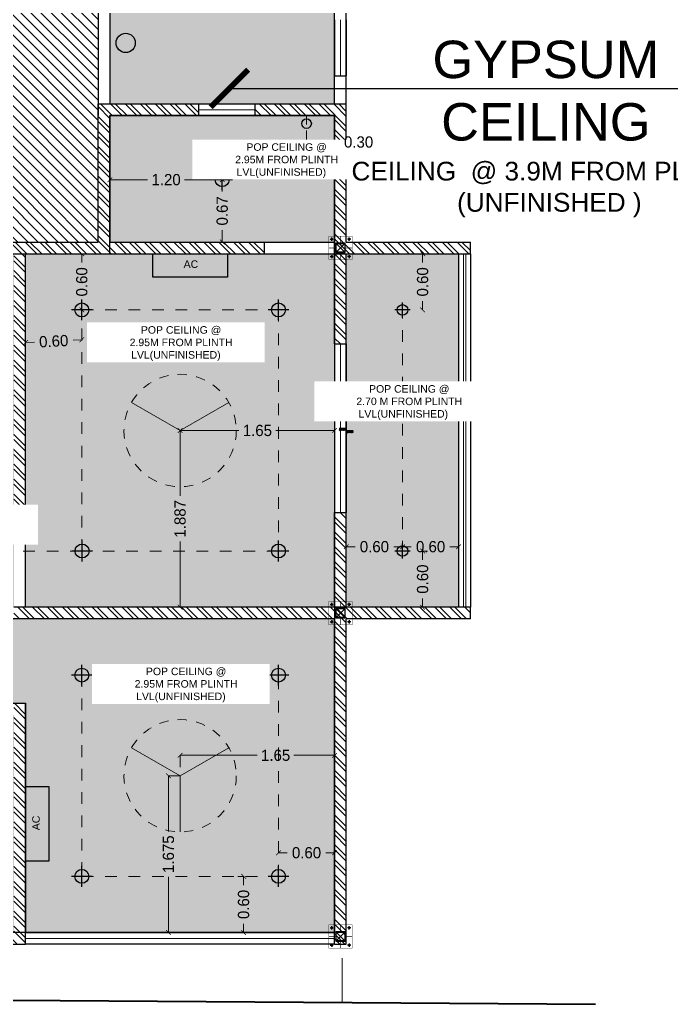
# Model space of a CAD drawing. Header units: metres. Extents: x 494 to 1845, y -666 to 1061.
# Drawn here: x 1643.93 to 1650.89, y 201.35 to 211.87 of the extents above; entities that cross this region are included whole.
import ezdxf

# ---------------------------------------------------------------- set-up
doc = ezdxf.new("R2010")
doc.units = ezdxf.units.M
doc.header["$MEASUREMENT"] = 0
for name, pattern in [('1', [0]), ('141011 - Typical Flr Plans -1 - 1.5 & 1-2 BHK_ Kolshet Namrata1$0$HIDDEN', [0.375, 0.25, -0.125]), ('_ZCAD_DYNDIM_LINETYPE_DATA_NAME_', [0.25, 0.125, -0.125]), ('HIDDEN', [0.375, 0.25, -0.125])]:
    doc.linetypes.add(name, pattern=pattern)
doc.layers.get('Defpoints').update_dxf_attribs({"color": 12})
for name, color, linetype, lineweight in [('.', 7, 'Continuous', 5), ('01 WALL', 7, 'Continuous', 25), ('A-Wall', 7, 'Continuous', 18), ('A-Wall Hatch', 8, 'Continuous', 9), ('DIMENSION', 8, 'Continuous', 5), ('ele ref line', 44, 'Continuous', 9), ('elec block', 14, 'Continuous', 9), ('Grid', 1, 'Continuous', 25), ('SCPL_BOLTS', 11, 'Continuous', 15), ('SCPL_ST PLATE', 222, 'Continuous', 0), ('VDA - FALSE CEILING', 7, 'Continuous', 5), ('VDA-HATCH', 8, 'Continuous', 9), ('VDA-RAILING', 25, 'Continuous', 5), ('VDA-SLIDING DOOR', 4, 'Continuous', 9), ('VDA-WALL', 250, 'Continuous', 25), ('VDA-WINDOW', 5, 'Continuous', 9), ('VDA_FURNITURE', 8, 'Continuous', 13)]:
    doc.layers.add(name, color=color, linetype=linetype, lineweight=lineweight)
for name, color, linetype in [('A-AREA', 1, 'Continuous'), ('BASE PLATE', 3, 'Continuous'), ('CEILING', 7, 'Continuous'), ('ceiling elec', 7, 'Continuous'), ('COLUMN', 1, 'Continuous'), ('PLOT - SURVEY', 1, '1'), ('SCPL HIDDEN', 8, 'HIDDEN'), ('SHEET', 7, 'Continuous'), ('TEXT', 7, 'Continuous'), ('TILE DROP', 180, '1'), ('VDA-WALL BELOW', 8, 'Continuous'), ('VDA_ELECTRICAL FIXTURES', 7, 'Continuous')]:
    doc.layers.add(name, color=color, linetype=linetype)
doc.styles.add('RS', font='GOTHIC.TTF')
doc.styles.get("Standard").update_dxf_attribs({"font": 'arial.ttf'})
doc.dimstyles.new('SMALL', dxfattribs={"dimtxt": 0.16, "dimasz": 0.05, "dimexe": 0, "dimexo": 0, "dimgap": 0.05, "dimtad": 0, "dimdec": 1, "dimzin": 0, "dimdsep": 46, "dimtxsty": 'RS', "dimblk": 'ARCHTICK', "dimcen": 2.5, "dimclrd": 256, "dimclre": 256, "dimclrt": 5, "dimadec": 0, "dimazin": 0, "dimtfac": 1, "dimtofl": 0, "dimtmove": 0, "dimatfit": 3, "dimldrblk": 'ARCHTICK', "dimfxl": 0, "dimtolj": 1, "dimtzin": 0, "dimarcsym": 0})
pattern_1 = [(135, (-4e-16, 0.375), (-0.00441942, -0.00441942), [])]

# ---------------------------------------------------------------- blocks, each defined once
blk = doc.blocks.new('athath')
at = {"layer": 'BASE PLATE', "const_width": 0.004}
blk.add_lwpolyline([(382058.464, 2057488.134), (382058.714, 2057488.134), (382058.714, 2057487.884), (382058.464, 2057487.884)], close=True, dxfattribs=at)
at = {"layer": 'COLUMN', "color": 5, "lineweight": 30}
for p, q in [((382058.639, 2057488.059), (382058.539, 2057487.959)), ((382058.639, 2057487.959), (382058.539, 2057488.059))]:
    blk.add_line(p, q, dxfattribs=at)
blk.add_lwpolyline([(382058.539, 2057488.059), (382058.539, 2057487.959), (382058.639, 2057487.959), (382058.639, 2057488.059)], close=True, dxfattribs=at)
at = {"layer": 'Grid', "color": 5, "const_width": 0.002}
blk.add_lwpolyline([(382058.539, 2057488.059), (382058.639, 2057488.059), (382058.639, 2057487.959), (382058.539, 2057487.959)], close=True, dxfattribs=at)
at = {"layer": 'Grid', "color": 5}
blk.add_lwpolyline([(382058.542, 2057488.056), (382058.636, 2057488.056), (382058.636, 2057487.962), (382058.542, 2057487.962)], close=True, dxfattribs=at)
at = {"layer": 'SCPL HIDDEN'}
for p, q in [((382058.513, 2057488.102), (382058.479, 2057488.102)), ((382058.496, 2057488.119), (382058.496, 2057488.085)), ((382058.665, 2057488.102), (382058.699, 2057488.102)), ((382058.682, 2057488.119), (382058.682, 2057488.085)), ((382058.513, 2057487.916), (382058.479, 2057487.916)), ((382058.496, 2057487.899), (382058.496, 2057487.933)), ((382058.665, 2057487.916), (382058.699, 2057487.916)), ((382058.682, 2057487.899), (382058.682, 2057487.933))]:
    blk.add_line(p, q, dxfattribs=at)
at = {"layer": 'SCPL_BOLTS'}
for centre in [(382058.496, 2057488.102), (382058.682, 2057488.102), (382058.496, 2057487.916), (382058.682, 2057487.916)]:
    blk.add_circle(centre, 0.0103, dxfattribs=at)
at = {"layer": 'SCPL_ST PLATE', "const_width": 0.002}
for points in [[(382058.586, 2057488.134), (382058.593, 2057488.134), (382058.593, 2057488.059), (382058.586, 2057488.059)], [(382058.464, 2057488.012), (382058.464, 2057488.005), (382058.539, 2057488.005), (382058.539, 2057488.012)], [(382058.586, 2057487.884), (382058.593, 2057487.884), (382058.593, 2057487.959), (382058.586, 2057487.959)], [(382058.639, 2057488.005), (382058.639, 2057488.012), (382058.714, 2057488.012), (382058.714, 2057488.005)]]:
    blk.add_lwpolyline(points, close=True, dxfattribs=at)
blk = doc.blocks.new('_ArchTick')
at = {"color": 0, "linetype": 'ByBlock', "const_width": 0.15}
blk.add_lwpolyline([(-0.5, -0.5), (0.5, 0.5)], dxfattribs=at)
blk = doc.blocks.new('TT-level diff-flat-14')
at = {"layer": 'TILE DROP'}
h = blk.add_hatch(dxfattribs=at)
h.set_pattern_fill('ANSI31', color=256, scale=0.05, angle=90, style=0)
h.set_pattern_definition(pattern_1)
h.paths.add_polyline_path([(-0.075, 0.025), (-0.075, 0), (0, 0), (0, 0.025)])
h = blk.add_hatch(dxfattribs=at)
h.set_pattern_fill('ANSI31', color=256, scale=0.05, angle=90, style=0)
h.set_pattern_definition(pattern_1)
h.paths.add_polyline_path([(0, 0), (0, -0.025), (0.075, -0.025), (0.075, 0)])
for points in [[(0, 0), (-0.075, 0)], [(0.075, -0.025), (0, -0.025), (0, 0), (-0.075, 0)]]:
    blk.add_lwpolyline(points, dxfattribs=at)
blk = doc.blocks.new('zw$4BD1')
at = {"color": 6}
blk.add_line((0.103, 0.272), (0.103, 0.085), dxfattribs=at)
at = {"layer": 'SHEET', "color": 6}
blk.add_circle((0.103, 0.103), 0.103, dxfattribs=at)
blk = doc.blocks.new('12w')
at = {"layer": 'VDA_ELECTRICAL FIXTURES', "color": 5, "ltscale": 0.1}
for p, q in [((87910.28, 3817.04), (87910.28, 3823.9)), ((87906.82, 3820.47), (87913.75, 3820.47))]:
    blk.add_line(p, q, dxfattribs=at)
blk.add_circle((87910.28, 3820.47), 2.32, dxfattribs=at)
blk = doc.blocks.new('FAN 1')
at = {"layer": 'elec block', "color": 68, "true_color": 0x394d00}
for q in [(-3723.118, 868.374), (-3722.079, 868.374), (-3722.598, 867.474)]:
    blk.add_line((-3722.598, 868.074), q, dxfattribs=at)
at = {"layer": 'elec block', "color": 68, "linetype": '141011 - Typical Flr Plans -1 - 1.5 & 1-2 BHK_ Kolshet Namrata1$0$HIDDEN', "ltscale": 0.15, "true_color": 0x394d00}
blk.add_circle((-3722.598, 868.074), 0.6, dxfattribs=at)
blk = doc.blocks.new('AEYTUU')
at = {"layer": 'VDA_ELECTRICAL FIXTURES', "color": 6, "ltscale": 0.1}
for p, q in [((8244.0215, -3482.7523), (8243.8964, -3482.7523)), ((8243.959, -3482.8142), (8243.959, -3482.6904))]:
    blk.add_line(p, q, dxfattribs=at)
blk.add_circle((8243.959, -3482.7523), 0.0437, dxfattribs=at)
blk = doc.blocks.new('*D667')
at = {"layer": 'Defpoints', "color": 0, "transparency": 16777216}
for p in [(6.955, 3.175), (7.209, 3.175), (7.209, 2.575)]:
    blk.add_point(p, dxfattribs=at)
at = {"layer": 'DIMENSION', "lineweight": -2, "transparency": 16777216}
for p, q in [((7.08, 3.175), (6.955, 3.175)), ((6.955, 3.175), (6.955, 3.082)), ((6.955, 2.575), (6.955, 2.668)), ((7.08, 2.575), (6.955, 2.575))]:
    blk.add_line(p, q, dxfattribs=at)
at = {"layer": 'DIMENSION', "lineweight": -2, "transparency": 16777216, "xscale": 0.05, "yscale": 0.05, "zscale": 0.05}
for p, rotation in [((6.955, 3.175), 90), ((6.955, 2.575), 270)]:
    blk.add_blockref('_ArchTick', p, dxfattribs=dict(at, rotation=rotation))
at = {"layer": 'DIMENSION', "color": 5, "transparency": 16777216, "insert": (6.955, 2.875), "char_height": 0.12, "attachment_point": 5, "rotation": 90, "style": 'RS'}
blk.add_mtext('\\A1;0.60', dxfattribs=at)
blk = doc.blocks.new('*D668')
at = {"layer": 'Defpoints', "color": 0, "transparency": 16777216}
for p in [(6.355, 2.228), (6.355, 2.226), (6.955, 2.259)]:
    blk.add_point(p, dxfattribs=at)
at = {"layer": 'DIMENSION', "lineweight": -2, "transparency": 16777216}
for p, q in [((6.355, 2.226), (6.448, 2.23)), ((6.355, 2.228), (6.355, 2.226)), ((6.955, 2.256), (6.861, 2.251)), ((6.955, 2.259), (6.955, 2.256))]:
    blk.add_line(p, q, dxfattribs=at)
at = {"layer": 'DIMENSION', "lineweight": -2, "transparency": 16777216, "xscale": 0.05, "yscale": 0.05, "zscale": 0.05}
for p, rotation in [((6.355, 2.226), 182.8813712850592), ((6.955, 2.256), 2.88137128505927)]:
    blk.add_blockref('_ArchTick', p, dxfattribs=dict(at, rotation=rotation))
at = {"layer": 'DIMENSION', "color": 5, "transparency": 16777216, "insert": (6.655, 2.241), "char_height": 0.12, "attachment_point": 5, "rotation": 2.8814, "style": 'RS'}
blk.add_mtext('\\A1;0.60', dxfattribs=at)
blk = doc.blocks.new('*D669')
at = {"layer": 'Defpoints', "color": 0, "transparency": 16777216}
for p in [(8.005, 1.287), (9.655, 1.287), (9.655, 1.287)]:
    blk.add_point(p, dxfattribs=at)
at = {"layer": 'DIMENSION', "lineweight": -2, "transparency": 16777216}
for p, q in [((8.005, 1.287), (8.633, 1.287)), ((8.005, 1.287), (8.005, 1.287)), ((9.655, 1.287), (9.026, 1.287)), ((9.655, 1.287), (9.655, 1.287))]:
    blk.add_line(p, q, dxfattribs=at)
at = {"layer": 'DIMENSION', "lineweight": -2, "transparency": 16777216, "xscale": 0.05, "yscale": 0.05, "zscale": 0.05}
for p, rotation in [((8.005, 1.287), 180.0001801217668), ((9.655, 1.287), 0.000180121766866083)]:
    blk.add_blockref('_ArchTick', p, dxfattribs=dict(at, rotation=rotation))
at = {"layer": 'DIMENSION', "color": 5, "transparency": 16777216, "insert": (8.83, 1.287), "char_height": 0.12, "attachment_point": 5, "rotation": 0.0002, "style": 'RS'}
blk.add_mtext('\\A1;1.65', dxfattribs=at)
blk = doc.blocks.new('*D670')
at = {"layer": 'Defpoints', "color": 0, "transparency": 16777216}
for p in [(8.005, 1.288), (8.005, -0.6), (8.005, -0.6)]:
    blk.add_point(p, dxfattribs=at)
at = {"layer": 'DIMENSION', "lineweight": -2, "transparency": 16777216}
for p, q in [((8.005, 1.288), (8.005, 1.288)), ((8.005, 1.288), (8.005, 0.588)), ((8.005, -0.6), (8.005, 0.1)), ((8.005, -0.6), (8.005, -0.6))]:
    blk.add_line(p, q, dxfattribs=at)
at = {"layer": 'DIMENSION', "lineweight": -2, "transparency": 16777216, "xscale": 0.05, "yscale": 0.05, "zscale": 0.05}
for p, rotation in [((8.005, 1.288), 90), ((8.005, -0.6), 270)]:
    blk.add_blockref('_ArchTick', p, dxfattribs=dict(at, rotation=rotation))
at = {"layer": 'DIMENSION', "color": 5, "transparency": 16777216, "insert": (8.005, 0.344), "char_height": 0.12, "attachment_point": 5, "rotation": 90, "style": 'RS'}
blk.add_mtext('\\A1;1.887', dxfattribs=at)
blk = doc.blocks.new('*D671')
at = {"layer": 'Defpoints', "color": 0, "transparency": 16777216}
for p in [(9.055, -3.061), (9.655, -3.061), (9.655, -3.223)]:
    blk.add_point(p, dxfattribs=at)
at = {"layer": 'DIMENSION', "lineweight": -2, "transparency": 16777216}
for p, q in [((9.055, -3.098), (9.055, -3.223)), ((9.655, -3.098), (9.655, -3.223)), ((9.055, -3.223), (9.148, -3.223)), ((9.655, -3.223), (9.561, -3.223))]:
    blk.add_line(p, q, dxfattribs=at)
at = {"layer": 'DIMENSION', "lineweight": -2, "transparency": 16777216, "xscale": 0.05, "yscale": 0.05, "zscale": 0.05}
for p, rotation in [((9.055, -3.223), 179.9989155204325), ((9.655, -3.223), 359.9989155204325)]:
    blk.add_blockref('_ArchTick', p, dxfattribs=dict(at, rotation=rotation))
at = {"layer": 'DIMENSION', "color": 5, "transparency": 16777216, "insert": (9.355, -3.223), "char_height": 0.12, "attachment_point": 5, "rotation": 359.9989, "style": 'RS'}
blk.add_mtext('\\A1;0.60', dxfattribs=at)
blk = doc.blocks.new('*D672')
at = {"layer": 'Defpoints', "color": 0, "transparency": 16777216}
for p in [(8.62, -3.475), (8.62, -4.075), (8.683, -4.075)]:
    blk.add_point(p, dxfattribs=at)
at = {"layer": 'DIMENSION', "lineweight": -2, "transparency": 16777216}
for p, q in [((8.62, -3.475), (8.683, -3.475)), ((8.683, -3.475), (8.683, -3.568)), ((8.683, -4.075), (8.683, -3.982)), ((8.62, -4.075), (8.683, -4.075))]:
    blk.add_line(p, q, dxfattribs=at)
at = {"layer": 'DIMENSION', "lineweight": -2, "transparency": 16777216, "xscale": 0.05, "yscale": 0.05, "zscale": 0.05}
for p, rotation in [((8.683, -3.475), 90), ((8.683, -4.075), 270)]:
    blk.add_blockref('_ArchTick', p, dxfattribs=dict(at, rotation=rotation))
at = {"layer": 'DIMENSION', "color": 5, "transparency": 16777216, "insert": (8.683, -3.775), "char_height": 0.12, "attachment_point": 5, "rotation": 90, "style": 'RS'}
blk.add_mtext('\\A1;0.60', dxfattribs=at)
blk = doc.blocks.new('*D673')
at = {"layer": 'Defpoints', "color": 0, "transparency": 16777216}
for p in [(9.655, -2.182), (8.005, -2.4), (9.655, -2.4)]:
    blk.add_point(p, dxfattribs=at)
at = {"layer": 'DIMENSION', "lineweight": -2, "transparency": 16777216}
for p, q in [((8.005, -2.307), (8.005, -2.182)), ((8.005, -2.182), (8.829, -2.182)), ((9.655, -2.182), (9.221, -2.182)), ((9.655, -2.307), (9.655, -2.182))]:
    blk.add_line(p, q, dxfattribs=at)
at = {"layer": 'DIMENSION', "lineweight": -2, "transparency": 16777216, "xscale": 0.05, "yscale": 0.05, "zscale": 0.05}
for p, rotation in [((8.005, -2.182), 180.0001342690408), ((9.655, -2.182), 0.0001342690408665978)]:
    blk.add_blockref('_ArchTick', p, dxfattribs=dict(at, rotation=rotation))
at = {"layer": 'DIMENSION', "color": 5, "transparency": 16777216, "insert": (9.025, -2.182), "char_height": 0.12, "attachment_point": 5, "rotation": 0.0001, "style": 'RS'}
blk.add_mtext('\\A1;1.65', dxfattribs=at)
blk = doc.blocks.new('*D674')
at = {"layer": 'Defpoints', "color": 0, "transparency": 16777216}
for p in [(8.005, -2.4), (7.88, -4.075), (8.005, -4.075)]:
    blk.add_point(p, dxfattribs=at)
at = {"layer": 'DIMENSION', "lineweight": -2, "transparency": 16777216}
for p, q in [((8.005, -2.4), (7.88, -2.4)), ((7.88, -2.4), (7.88, -2.995)), ((7.88, -4.075), (7.88, -3.48)), ((8.005, -4.075), (7.88, -4.075))]:
    blk.add_line(p, q, dxfattribs=at)
at = {"layer": 'DIMENSION', "lineweight": -2, "transparency": 16777216, "xscale": 0.05, "yscale": 0.05, "zscale": 0.05}
for p, rotation in [((7.88, -2.4), 90.00032576772769), ((7.88, -4.075), 270.0003257677276)]:
    blk.add_blockref('_ArchTick', p, dxfattribs=dict(at, rotation=rotation))
at = {"layer": 'DIMENSION', "color": 5, "transparency": 16777216, "insert": (7.88, -3.238), "char_height": 0.12, "attachment_point": 5, "rotation": 90.0003, "style": 'RS'}
blk.add_mtext('\\A1;1.675', dxfattribs=at)
blk = doc.blocks.new('*D679')
at = {"layer": 'Defpoints', "color": 0, "transparency": 16777216}
for p in [(7.255, 3.966), (7.255, 3.966), (8.455, 3.966)]:
    blk.add_point(p, dxfattribs=at)
at = {"layer": 'DIMENSION', "lineweight": -2, "transparency": 16777216}
for p, q in [((7.255, 3.966), (7.255, 3.966)), ((7.255, 3.966), (7.657, 3.966)), ((8.455, 3.966), (8.052, 3.966)), ((8.455, 3.966), (8.455, 3.966))]:
    blk.add_line(p, q, dxfattribs=at)
at = {"layer": 'DIMENSION', "lineweight": -2, "transparency": 16777216, "xscale": 0.05, "yscale": 0.05, "zscale": 0.05, "rotation": 180}
blk.add_blockref('_ArchTick', (7.255, 3.966), dxfattribs=at)
at = {"layer": 'DIMENSION', "lineweight": -2, "transparency": 16777216, "xscale": 0.05, "yscale": 0.05, "zscale": 0.05}
blk.add_blockref('_ArchTick', (8.455, 3.966), dxfattribs=at)
at = {"layer": 'DIMENSION', "color": 5, "transparency": 16777216, "insert": (7.855, 3.966), "char_height": 0.12, "attachment_point": 5, "style": 'RS'}
blk.add_mtext('\\A1;1.20', dxfattribs=at)
blk = doc.blocks.new('*D680')
at = {"layer": 'Defpoints', "color": 0, "transparency": 16777216}
for p in [(8.529, 3.966), (8.455, 3.3), (8.529, 3.3)]:
    blk.add_point(p, dxfattribs=at)
at = {"layer": 'DIMENSION', "lineweight": -2, "transparency": 16777216}
for p, q in [((8.529, 3.966), (8.455, 3.966)), ((8.455, 3.966), (8.455, 3.84)), ((8.455, 3.3), (8.455, 3.426)), ((8.529, 3.3), (8.455, 3.3))]:
    blk.add_line(p, q, dxfattribs=at)
at = {"layer": 'DIMENSION', "lineweight": -2, "transparency": 16777216, "xscale": 0.05, "yscale": 0.05, "zscale": 0.05}
for p, rotation in [((8.455, 3.966), 90), ((8.455, 3.3), 270)]:
    blk.add_blockref('_ArchTick', p, dxfattribs=dict(at, rotation=rotation))
at = {"layer": 'DIMENSION', "color": 5, "transparency": 16777216, "insert": (8.455, 3.633), "char_height": 0.12, "attachment_point": 5, "rotation": 90, "style": 'RS'}
blk.add_mtext('\\A1;0.67', dxfattribs=at)
blk = doc.blocks.new('*D681')
at = {"layer": 'Defpoints', "color": 0, "transparency": 16777216}
for p in [(9.355, 4.65), (9.655, 4.65), (9.655, 4.368)]:
    blk.add_point(p, dxfattribs=at)
at = {"layer": 'DIMENSION', "lineweight": -2, "transparency": 16777216}
for p, q in [((9.355, 4.493), (9.355, 4.368)), ((9.655, 4.493), (9.655, 4.368)), ((9.355, 4.368), (9.655, 4.368)), ((9.655, 4.368), (9.705, 4.368))]:
    blk.add_line(p, q, dxfattribs=at)
at = {"layer": 'DIMENSION', "lineweight": -2, "transparency": 16777216, "xscale": 0.05, "yscale": 0.05, "zscale": 0.05, "rotation": 180}
blk.add_blockref('_ArchTick', (9.355, 4.368), dxfattribs=at)
at = {"layer": 'DIMENSION', "lineweight": -2, "transparency": 16777216, "xscale": 0.05, "yscale": 0.05, "zscale": 0.05}
blk.add_blockref('_ArchTick', (9.655, 4.368), dxfattribs=at)
at = {"layer": 'DIMENSION', "color": 5, "transparency": 16777216, "insert": (9.911, 4.368), "char_height": 0.12, "attachment_point": 5, "style": 'RS'}
blk.add_mtext('\\A1;0.30', dxfattribs=at)
blk = doc.blocks.new('*D682')
at = {"layer": 'Defpoints', "color": 0, "transparency": 16777216}
for p in [(9.78, 0.046), (9.78, 0.043), (10.38, 0.043)]:
    blk.add_point(p, dxfattribs=at)
at = {"layer": 'DIMENSION', "lineweight": -2, "transparency": 16777216}
for p, q in [((9.78, 0.043), (9.78, 0.046)), ((9.78, 0.046), (9.873, 0.046)), ((10.38, 0.046), (10.286, 0.046)), ((10.38, 0.043), (10.38, 0.046))]:
    blk.add_line(p, q, dxfattribs=at)
at = {"layer": 'DIMENSION', "lineweight": -2, "transparency": 16777216, "xscale": 0.05, "yscale": 0.05, "zscale": 0.05, "rotation": 180}
blk.add_blockref('_ArchTick', (9.78, 0.046), dxfattribs=at)
at = {"layer": 'DIMENSION', "lineweight": -2, "transparency": 16777216, "xscale": 0.05, "yscale": 0.05, "zscale": 0.05}
blk.add_blockref('_ArchTick', (10.38, 0.046), dxfattribs=at)
at = {"layer": 'DIMENSION', "color": 5, "transparency": 16777216, "insert": (10.08, 0.046), "char_height": 0.12, "attachment_point": 5, "style": 'RS'}
blk.add_mtext('\\A1;0.60', dxfattribs=at)
blk = doc.blocks.new('*D683')
at = {"layer": 'Defpoints', "color": 0, "transparency": 16777216}
for p in [(10.98, 0.046), (10.38, -0.046), (10.98, -0.046)]:
    blk.add_point(p, dxfattribs=at)
at = {"layer": 'DIMENSION', "lineweight": -2, "transparency": 16777216}
for p, q in [((10.38, -0.046), (10.38, 0.046)), ((10.38, 0.046), (10.473, 0.046)), ((10.98, 0.046), (10.886, 0.046)), ((10.98, -0.046), (10.98, 0.046))]:
    blk.add_line(p, q, dxfattribs=at)
at = {"layer": 'DIMENSION', "lineweight": -2, "transparency": 16777216, "xscale": 0.05, "yscale": 0.05, "zscale": 0.05, "rotation": 180}
blk.add_blockref('_ArchTick', (10.38, 0.046), dxfattribs=at)
at = {"layer": 'DIMENSION', "lineweight": -2, "transparency": 16777216, "xscale": 0.05, "yscale": 0.05, "zscale": 0.05}
blk.add_blockref('_ArchTick', (10.98, 0.046), dxfattribs=at)
at = {"layer": 'DIMENSION', "color": 5, "transparency": 16777216, "insert": (10.68, 0.046), "char_height": 0.12, "attachment_point": 5, "style": 'RS'}
blk.add_mtext('\\A1;0.60', dxfattribs=at)
blk = doc.blocks.new('*D684')
at = {"layer": 'Defpoints', "color": 0, "transparency": 16777216}
for p in [(10.648, 0), (10.595, -0.6), (10.648, -0.6)]:
    blk.add_point(p, dxfattribs=at)
at = {"layer": 'DIMENSION', "lineweight": -2, "transparency": 16777216}
for p, q in [((10.648, 0), (10.595, 0)), ((10.595, 0), (10.595, -0.093)), ((10.595, -0.6), (10.595, -0.507)), ((10.648, -0.6), (10.595, -0.6))]:
    blk.add_line(p, q, dxfattribs=at)
at = {"layer": 'DIMENSION', "lineweight": -2, "transparency": 16777216, "xscale": 0.05, "yscale": 0.05, "zscale": 0.05}
for p, rotation in [((10.595, 0), 89.99993965335076), ((10.595, -0.6), 269.9999396533508)]:
    blk.add_blockref('_ArchTick', p, dxfattribs=dict(at, rotation=rotation))
at = {"layer": 'DIMENSION', "color": 5, "transparency": 16777216, "insert": (10.595, -0.3), "char_height": 0.12, "attachment_point": 5, "rotation": 89.9999, "style": 'RS'}
blk.add_mtext('\\A1;0.60', dxfattribs=at)
blk = doc.blocks.new('*D685')
at = {"layer": 'Defpoints', "color": 0, "transparency": 16777216}
for p in [(10.595, 3.175), (10.595, 3.175), (10.595, 2.575)]:
    blk.add_point(p, dxfattribs=at)
at = {"layer": 'DIMENSION', "lineweight": -2, "transparency": 16777216}
for p, q in [((10.595, 3.175), (10.595, 3.175)), ((10.595, 3.175), (10.595, 3.082)), ((10.595, 2.575), (10.595, 2.668)), ((10.595, 2.575), (10.595, 2.575))]:
    blk.add_line(p, q, dxfattribs=at)
at = {"layer": 'DIMENSION', "lineweight": -2, "transparency": 16777216, "xscale": 0.05, "yscale": 0.05, "zscale": 0.05}
for p, rotation in [((10.595, 3.175), 90), ((10.595, 2.575), 270)]:
    blk.add_blockref('_ArchTick', p, dxfattribs=dict(at, rotation=rotation))
at = {"layer": 'DIMENSION', "color": 5, "transparency": 16777216, "insert": (10.595, 2.875), "char_height": 0.12, "attachment_point": 5, "rotation": 90, "style": 'RS'}
blk.add_mtext('\\A1;0.60', dxfattribs=at)
blk = doc.blocks.new('FDG GHGS')
at = {"layer": 'VDA_ELECTRICAL FIXTURES', "color": 1}
blk.add_lwpolyline([(2747.225, -2336.761), (2751.192, -2336.761), (2751.192, -2338.001), (2747.225, -2338.001)], close=True, dxfattribs=at)
at = {"layer": 'VDA_ELECTRICAL FIXTURES', "extrusion": (-0.000127556, -1.52776e-05, 1), "insert": (2749.25, -2337.113, 0), "char_height": 0.4, "width": 11.8893, "attachment_point": 2, "text_direction": (1, 0, 0.000128)}
blk.add_mtext('AC', dxfattribs=at)
blk = doc.blocks.new('sadfadsf')
at = {"layer": 'A-Wall Hatch', "ltscale": 0.1}
h = blk.add_hatch(dxfattribs=at)
h.set_pattern_fill('ANSI32', color=256, scale=0.3, angle=270)
h.set_pattern_definition([(315, (0.4603, -2.02692), (0.0795495, 0.0795495), []), (315, (0.4603, -2.07996), (0.0795495, 0.0795495), [])])
h.paths.add_polyline_path([(2.6547, 2.875), (0.9847, 2.875), (0.9847, 5.55), (4.8797, 5.55), (4.8797, 5.675), (-0.6153, 5.675), (-0.6153, 5.55), (0.8597, 5.55), (0.8597, 4.35), (0.5097, 4.35), (0.5097, 4.225), (0.8597, 4.225), (0.8597, 2.875), (0.5097, 2.875), (0.5097, 2.75), (2.6547, 2.75)])
h.paths.add_polyline_path([(-1.4903, -2.65), (-1.4903, -0.6), (-0.6153, -0.6), (-0.6153, 4.35), (-0.4903, 4.35), (-0.4903, -0.6), (-0.2203, -0.6), (-0.2203, -0.725), (-1.3653, -0.725), (-1.3653, -2.65)])
h.paths.add_polyline_path([(3.8547, -0.6), (1.5797, -0.6), (1.5797, -4.2), (1.7047, -4.2), (1.7047, -0.725), (3.8547, -0.725)])
h.paths.add_polyline_path([(5.2547, 3.2999), (5.2488, 3.2999), (4.8797, 3.3), (4.8797, 4.35), (4.7547, 4.35), (4.7547, 3.3), (3.8547, 3.3), (3.8547, 2.75), (3.9797, 2.75), (3.9797, 3.175), (4.7547, 3.175), (4.7547, 0.3), (4.8797, 0.3), (4.8797, 1.1), (5.6047, 1.1), (5.6047, 1.225), (4.8797, 1.225), (4.8797, 3.175), (5.2547, 3.175)])
h.paths.add_polyline_path([(8.9047, 3.3), (7.2547, 3.3), (7.2547, 4.65), (8.2047, 4.65), (8.2047, 4.7749), (7.1297, 4.775), (7.1297, 3.3), (5.8547, 3.3), (5.8547, 3.175), (8.9047, 3.175)])
h.paths.add_polyline_path([(5.6047, -1.625), (4.8797, -1.625), (4.8797, -0.725), (5.3297, -0.725), (5.3297, -0.6), (4.7547, -0.6), (4.7547, -4.2), (5.2547, -4.2), (5.2547, -4.0751), (5.2488, -4.0751), (4.8797, -4.075), (4.8797, -1.75), (5.6047, -1.75)])
h.paths.add_polyline_path([(9.7797, 4.775), (8.8047, 4.775), (8.8047, 4.65), (9.6547, 4.65), (9.6547, 3.3), (9.7797, 3.3)])
h.paths.add_polyline_path([(6.3547, -1.625), (6.2297, -1.625), (6.2297, -4.075), (5.8547, -4.075), (5.8547, -4.2), (6.3547, -4.2)])
h.paths.add_polyline_path([(6.3547, 3.175), (6.2297, 3.175), (6.2297, 0.3), (6.3547, 0.3)])
h.paths.add_polyline_path([(11.1047, 3.3), (9.7797, 3.3), (9.7797, 3.175), (11.1047, 3.175)])
h.paths.add_polyline_path([(9.7797, 3.3), (9.6547, 3.3), (9.6547, 3.175), (9.7797, 3.175)])
h.paths.add_polyline_path([(9.7797, 0.4125), (9.6547, 0.4125), (9.6547, -0.6), (6.2297, -0.6), (6.2297, -0.725), (9.6547, -0.725), (9.6547, -4.2), (9.7797, -4.2), (9.7797, -0.725), (11.1047, -0.725), (11.1047, -0.6), (9.7797, -0.6)])
h.paths.add_polyline_path([(9.6547, 2.2125), (9.7797, 2.2125), (9.7797, 3.175), (9.6547, 3.175)])
at = {"layer": 'VDA-HATCH', "true_color": 0xdbdbdb}
h = blk.add_hatch(color=254, dxfattribs=at)
h.dxf.hatch_style = 1
h.paths.add_polyline_path([(-0.4903, 2.75), (3.9797, 2.75), (3.9797, 3.175), (4.7547, 3.175), (4.7547, -0.6), (-0.4903, -0.6)])
h.paths.add_polyline_path([(6.3547, -4.075), (9.6547, -4.075), (9.6547, -0.725), (4.8797, -0.725), (4.8797, -1.625), (6.3547, -1.625)])
h.paths.add_polyline_path([(6.3547, 3.175), (9.6547, 3.175), (9.6547, -0.6), (6.3547, -0.6)])
h.paths.add_polyline_path([(1.7047, -0.725), (4.7547, -0.725), (4.7547, -4.075), (1.7047, -4.075)])
h.paths.add_polyline_path([(0.9847, 2.875), (3.8547, 2.875), (3.8547, 3.3), (4.7547, 3.3), (4.7547, 5.55), (0.9847, 5.55)])
h.paths.add_polyline_path([(7.2547, 3.3), (9.6547, 3.3), (9.6547, 4.65), (7.2547, 4.65)])
h.paths.add_polyline_path([(4.8797, -1.75), (6.2297, -1.75), (6.2297, -4.075), (4.8797, -4.075)])
h.paths.add_polyline_path([(4.8797, 1.225), (6.2297, 1.225), (6.2297, 3.175), (4.8797, 3.175)])
h.paths.add_polyline_path([(4.8797, 1.1), (6.2297, 1.1), (6.2297, -0.6), (4.8797, -0.6)])
h.paths.add_polyline_path([(0.8597, 2.875), (-0.4903, 2.875), (-0.4903, 4.225), (0.8597, 4.225)])
h.paths.add_polyline_path([(0.8597, 4.35), (-0.4903, 4.35), (-0.4903, 5.55), (0.8597, 5.55)])
at = {"layer": 'VDA-HATCH', "true_color": 0xb2b2b2}
h = blk.add_hatch(color=253, dxfattribs=at)
h.dxf.hatch_style = 1
h.paths.add_polyline_path([(-1.3653, -0.725), (1.5797, -0.725), (1.5797, -2.525), (-1.3653, -2.525)])
h.paths.add_polyline_path([(9.7797, 3.175), (10.9797, 3.175), (10.9797, -0.6), (9.7797, -0.6)])
at = {"layer": 'A-AREA'}
blk.add_lwpolyline([(4.7547, 5.55), (4.7547, 3.175), (7.2547, 3.175), (7.2547, 4.65), (9.6547, 4.65), (9.6547, 3.175), (10.9797, 3.175), (10.9797, -0.6), (9.6548, -0.6), (9.6547, -4.075), (1.7047, -4.075), (1.7047, -2.525), (-1.3653, -2.525), (-1.3653, -0.725), (-0.4903, -0.725)], dxfattribs=at)
at = {"layer": 'CEILING', "color": 6}
for points in [[(7.2547, 3.3), (9.6547, 3.3), (9.6547, 4.65), (7.2547, 4.65)], [(6.3547, 3.175), (9.6547, 3.175), (9.6547, -0.6), (6.3547, -0.6)], [(9.7797, 3.175), (10.9797, 3.175), (10.9797, -0.6), (9.7797, -0.6)], [(6.3547, -4.075), (9.6547, -4.075), (9.6547, -0.725), (4.8797, -0.725), (4.8797, -1.625), (6.3547, -1.625)]]:
    blk.add_lwpolyline(points, close=True, dxfattribs=at)
at = {"layer": 'VDA - FALSE CEILING', "color": 253, "linetype": '_ZCAD_DYNDIM_LINETYPE_DATA_NAME_'}
for p, q in [((10.3797, -0.0151), (10.3797, 2.575)), ((6.9547, 0), (4.1547, 0))]:
    blk.add_line(p, q, dxfattribs=at)
for points in [[(9.0547, 0), (6.9547, 0), (6.9547, 2.575), (9.0547, 2.575)], [(6.9547, -3.475), (9.0548, -3.475), (9.0548, -1.325), (6.9547, -1.325)]]:
    blk.add_lwpolyline(points, close=True, dxfattribs=at)
at = {"layer": 'VDA-RAILING'}
for p, q in [((11.0297, 3.175), (11.0297, -0.6)), ((11.0547, 3.175), (11.0547, -0.6))]:
    blk.add_line(p, q, dxfattribs=at)
at = {"layer": 'VDA-SLIDING DOOR'}
for p, q in [((9.7172, 2.2125), (9.7172, 0.4125)), ((9.6547, -4.1375), (6.3547, -4.1375))]:
    blk.add_line(p, q, dxfattribs=at)
at = {"layer": 'VDA-WALL'}
for p, q in [((7.1297, 4.775), (8.2047, 4.7749)), ((7.1297, 3.3), (7.1297, 4.775)), ((8.2047, 4.65), (8.2047, 4.7749)), ((8.8047, 4.775), (9.7797, 4.775)), ((8.8047, 4.65), (8.8047, 4.775)), ((9.7797, 3.3), (9.7797, 4.775)), ((7.2547, 4.65), (8.2047, 4.65)), ((7.2547, 3.3), (7.2547, 4.65)), ((8.8047, 4.65), (9.6547, 4.65)), ((9.6547, 2.2125), (9.6547, 4.65)), ((5.8547, 3.3), (7.1297, 3.3)), ((7.2547, 3.3), (8.9047, 3.3)), ((8.9047, 3.175), (8.9047, 3.3)), ((9.7797, 3.3), (11.1047, 3.3)), ((11.1047, 3.175), (11.1047, 3.3)), ((5.8547, 3.175), (8.9047, 3.175)), ((6.3547, 0.3), (6.3547, 3.175)), ((9.7797, 3.175), (11.1047, 3.175)), ((9.7797, 2.2125), (9.7797, 3.175)), ((9.6547, 2.2125), (9.7797, 2.2125)), ((9.6547, -0.6), (9.6547, 0.4125)), ((9.6547, 0.4125), (9.7797, 0.4125)), ((9.7797, -0.6), (9.7797, 0.4125)), ((6.3547, 0.3), (6.2297, 0.3)), ((9.6547, -0.6), (6.2297, -0.6)), ((11.1047, -0.6), (9.7797, -0.6)), ((11.1047, -0.725), (11.1047, -0.6)), ((9.6547, -0.725), (6.2297, -0.725)), ((9.6547, -4.2), (9.6547, -0.725)), ((9.7797, -4.2), (9.7797, -0.725)), ((11.1047, -0.725), (9.7797, -0.725)), ((6.2297, -1.625), (6.3547, -1.625)), ((6.3547, -4.2), (6.3547, -1.625)), ((5.8547, -4.2), (6.3547, -4.2)), ((9.6547, -4.2), (9.7797, -4.2))]:
    blk.add_line(p, q, dxfattribs=at)
at = {"layer": 'VDA-WALL BELOW'}
for p, q in [((8.2047, 4.7749), (8.8047, 4.7749)), ((8.8047, 4.65), (8.2047, 4.65)), ((10.9797, 3.175), (10.9797, -0.6)), ((11.1047, 3.175), (11.1047, -0.6)), ((9.6547, 2.2125), (9.6547, 0.4125)), ((9.7797, 2.2125), (9.7797, 0.4125)), ((9.6547, -4.075), (6.3547, -4.075)), ((9.6547, -4.2), (6.3547, -4.2))]:
    blk.add_line(p, q, dxfattribs=at)
at = {"layer": 'VDA-WINDOW'}
blk.add_line((8.8047, 4.7125), (8.2047, 4.7125), dxfattribs=at)
at = {"xscale": 0.4999999999995894, "yscale": 0.4999999999995894, "zscale": 0.4999999999995894}
blk.add_blockref('zw$4BD1', (9.3034, 4.5141, 0), dxfattribs=at)
at = {"rotation": 180}
blk.add_blockref('TT-level diff-flat-14', (9.7797, 1.2875), dxfattribs=at)
at = {"layer": '01 WALL', "xscale": 1.296, "yscale": 1.296, "zscale": 1.296}
for p in [(-10673.7911, 4516.222), (-10673.7911, 4513.647)]:
    blk.add_blockref('AEYTUU', p, dxfattribs=at)
at = {"layer": 'A-Wall', "color": 2, "xscale": 0.2008498186047711, "yscale": 0.2008498186047711, "zscale": 0.2008498186047711}
blk.add_blockref('FDG GHGS', (-544.0661, 472.513), dxfattribs=at)
at = {"layer": 'A-Wall', "color": 2, "xscale": 0.2008498186047711, "yscale": 0.2008498186047711, "zscale": 0.2008498186047711, "rotation": 89.99999999999999}
blk.add_blockref('FDG GHGS', (-462.9833, -555.0905), dxfattribs=at)
at = {"layer": 'ceiling elec', "color": 55, "lineweight": 0, "xscale": 0.032002010394372, "yscale": 0.032002010394372, "zscale": 0.032002010394372, "rotation": 90.00000000000001}
for p in [(130.7174, -2809.3396, 0), (129.2174, -2810.7307), (131.3175, -2810.7307), (129.2204, -2813.3057, 0.0002), (131.3175, -2813.3057), (129.2174, -2814.6307), (131.3175, -2814.6307), (129.2174, -2816.7807), (131.3175, -2816.7807)]:
    blk.add_blockref('12w', p, dxfattribs=at)
at = {"layer": 'ele ref line', "color": 14}
for p in [(3730.6029, -866.7868), (3730.603, -870.4743)]:
    blk.add_blockref('FAN 1', p, dxfattribs=at)
at = {"layer": 'DIMENSION'}
for p1, p2, distance, override, picture, middle in [((9.3547, 4.65, 0), (9.6547, 4.65), -0.2815, {"dimtxt": 0.12, "dimdec": 2, "dimblk": 'ArchTick'}, '*D681', (9.9114, 4.3685)), ((8.4547, 3.9661, 0), (7.2547, 3.9661), 0, {"dimtxt": 0.12, "dimdec": 2, "dimblk": 'ArchTick'}, '*D679', (7.8547, 3.9662)), ((8.5288, 3.9662, 0), (8.5288, 3.3), -0.0741, {"dimtxt": 0.12, "dimdec": 2, "dimblk": 'ArchTick'}, '*D680', (8.4547, 3.6331)), ((7.2088, 2.575), (7.2088, 3.175), 0.2541, {"dimtxt": 0.12, "dimdec": 2, "dimblk": 'ArchTick'}, '*D667', (6.9547, 2.875)), ((10.5952, 2.575), (10.5952, 3.175), 0, {"dimtxt": 0.12, "dimdec": 2, "dimblk": 'ArchTick'}, '*D685', (10.5952, 2.875)), ((6.9547, 2.2585), (6.3547, 2.2283), 0.0026, {"dimtxt": 0.12, "dimdec": 2, "dimblk": 'ArchTick'}, '*D668', (6.6548, 2.2408)), ((8.00463, 1.2875), (8.00463, -0.59999), 0, {"dimtxt": 0.12, "dimdec": 3, "dimblk": 'ArchTick'}, '*D670', (8.00463, 0.34375)), ((8.0046, 1.2875), (9.6547, 1.2875), 0, {"dimtxt": 0.12, "dimdec": 2, "dimblk": 'ArchTick'}, '*D669', (8.8297, 1.2875)), ((10.3797, 0.0428), (9.7797, 0.0428), -0.003, {"dimtxt": 0.12, "dimdec": 2, "dimblk": 'ArchTick'}, '*D682', (10.0797, 0.0458)), ((10.3797, -0.0456), (10.9797, -0.0456), 0.0915, {"dimtxt": 0.12, "dimdec": 2, "dimblk": 'ArchTick'}, '*D683', (10.6797, 0.0458)), ((10.6476, 0), (10.6476, -0.6), -0.0524, {"dimtxt": 0.12, "dimdec": 2, "dimblk": 'ArchTick'}, '*D684', (10.5952, -0.3)), ((8.0047, -2.4), (8.0047, -4.075), -0.1245, {"dimtxt": 0.12, "dimdec": 3, "dimblk": 'ArchTick'}, '*D674', (7.8802, -3.2375)), ((9.0548, -3.0614), (9.6547, -3.0614), -0.1616, {"dimtxt": 0.12, "dimdec": 2, "dimblk": 'ArchTick'}, '*D671', (9.3547, -3.2231)), ((8.6199, -3.475), (8.6199, -4.075), 0.0632, {"dimtxt": 0.12, "dimdec": 2, "dimblk": 'ArchTick'}, '*D672', (8.6832, -3.775))]:
    dim = blk.add_aligned_dim(p1=p1, p2=p2, distance=distance, dimstyle='SMALL', override=override, dxfattribs=at)
    dim.commit()
    dim.dimension.update_dxf_attribs({"geometry": picture, "text_midpoint": middle})
dim = blk.add_linear_dim(base=(9.6547, -2.1819), p1=(8.0047, -2.4), p2=(9.6547, -2.4), angle=0.00013, dimstyle='SMALL', override={"dimtxt": 0.12, "dimdec": 2, "dimblk": 'ArchTick'}, dxfattribs=at)
dim.commit()
dim.dimension.update_dxf_attribs({"geometry": '*D673', "text_midpoint": (9.025, -2.1819), "dimtype": 129})
at = {"layer": 'TEXT', "extrusion": (-0.000127556, 1.52776e-05, 1), "char_height": 0.08, "width": 1.819509, "attachment_point": 2, "text_direction": (1, 0, 0.000128), "bg_fill": 2}
for s, insert in [('\\pi0.11179;POP CEILING @\\P2.95M FROM PLINTH LVL(UNFINISHED)', (9.0863, 4.3549, 0)), ('\\pi0.11179;POP CEILING @\\P2.95M FROM PLINTH LVL(UNFINISHED)', (7.9596, 2.4016, 0)), ('\\pi0.12731;POP CEILING @\\P2.70 M FROM PLINTH LVL(UNFINISHED)', (10.3886, 1.7717, 0.0001)), ('\\pi0.11179;POP CEILING @\\P2.95M FROM PLINTH LVL(UNFINISHED)', (5.5382, 0.456, 0)), ('\\pi0.11179;POP CEILING @\\P2.95M FROM PLINTH LVL(UNFINISHED)', (8.0132, -1.2456, 0))]:
    blk.add_mtext(s, dxfattribs=dict(at, insert=insert))

msp = doc.modelspace()

# ---------------------------------------------------------------- hatches: boundary and pattern name
at = {"layer": '.'}
h = msp.add_hatch(color=8, dxfattribs=at)
h.dxf.hatch_style = 1
h.paths.add_polyline_path([(1644.8903, 212.1659), (1647.2902, 212.1659), (1647.2902, 210.9659), (1644.8903, 210.9659)])
at = {"layer": 'A-Wall Hatch'}
h = msp.add_hatch(dxfattribs=at)
h.set_pattern_fill('ANSI31', color=62, scale=0.61, angle=270)
h.set_pattern_definition([(315, (188.57802, -66.98945), (0.053916892, 0.053916892), [])])
h.paths.add_polyline_path([(1632.0703, 212.4909), (1629.0703, 212.4909), (1629.0702, 212.0159), (1629.0702, 212.0159), (1629.0702, 211.8909), (1629.0702, 210.7477), (1629.0702, 209.4909), (1631.0952, 209.4909), (1632.0702, 209.4909), (1632.0702, 210.2659)])
h.paths.add_polyline_path([(1644.7653, 209.4909), (1642.5152, 209.4909), (1642.5152, 212.1659), (1644.7653, 212.1659)])

# ---------------------------------------------------------------- linework, layer by layer
at = {"layer": 'PLOT - SURVEY', "color": 250, "linetype": 'Continuous', "lineweight": 40}
msp.add_lwpolyline([(1567.4182, 220.448), (1567.0016, 214.9396), (1566.6049, 212.5473), (1566.047, 206.1713), (1565.9466, 203.1488), (1580.7926, 202.8293), (1613.6805, 201.601), (1650.0766, 201.3495)], dxfattribs=at)
at = {"layer": 'VDA-WALL'}
for p, q in [((1647.2903, 210.9659), (1647.2903, 216.7878, 0)), ((1647.4153, 210.9659), (1647.4153, 216.7878, 0)), ((1644.7653, 212.2909), (1644.7653, 210.8409, 0)), ((1644.8903, 212.1659), (1644.8903, 210.9659, 0)), ((1647.2903, 211.2659), (1647.4153, 211.2659, 0)), ((1646.2403, 210.8409), (1646.2403, 210.8409, 0)), ((1647.2903, 210.8409), (1647.2903, 210.8409, 0))]:
    msp.add_line(p, q, dxfattribs=at)
at = {"layer": 'VDA-WALL BELOW'}
for p, q in [((1647.2903, 211.8659), (1647.2903, 211.2659, 0)), ((1647.4153, 211.8659), (1647.4153, 211.2659, 0))]:
    msp.add_line(p, q, dxfattribs=at)
at = {"layer": 'VDA-WINDOW'}
msp.add_line((1647.3528, 211.8659), (1647.3528, 211.2659, 0), dxfattribs=at)
at = {"layer": 'VDA_ELECTRICAL FIXTURES', "color": 6}
msp.add_circle((1645.0594, 211.6177), 0.1026, dxfattribs=at)
at = {"layer": 'VDA_FURNITURE'}
msp.add_line((1647.3703, 201.8428), (1647.3703, 201.372), dxfattribs=at)

# ---------------------------------------------------------------- block references
at = {"layer": 'COLUMN', "rotation": 89.99999999999999}
for p in [(2059135.3616, -381849.1607), (2059135.3616, -381853.0607), (2059135.3616, -381856.5157)]:
    msp.add_blockref('athath', p, dxfattribs=at)

# ---------------------------------------------------------------- texts
at = {"layer": 'TEXT', "extrusion": (-0.000127556, -1.52776e-05, 1), "insert": (1649.5459, 211.6417), "char_height": 0.4, "width": 3.09313, "attachment_point": 2, "text_direction": (1, 0, 0.000128)}
msp.add_mtext('GYPSUM \\PCEILING', dxfattribs=at)

# ---------------------------------------------------------------- leaders
at = {"layer": 'TEXT', "color": 4}
msp.add_leader([(1646.1676, 211.1323), (1651.0938, 211.1323)], dimstyle='SMALL', override={"dimasz": 0.4, "dimfxl": 0.3}, dxfattribs=at)

# ---------------------------------------------------------------- next in the draw order: block references
at = {"layer": 'DIMENSION', "color": 6}
msp.add_blockref('sadfadsf', (1637.6355, 206.1909), dxfattribs=at)

# ---------------------------------------------------------------- next in the draw order: texts
at = {"layer": 'TEXT', "extrusion": (-0.000127556, -1.52776e-05, 1), "insert": (1649.5837, 210.3484), "char_height": 0.2, "width": 4.931579, "attachment_point": 2, "text_direction": (1, 0, 0.000128)}
msp.add_mtext('CEILING  @ 3.9M FROM PLINTH (UNFINISHED )', dxfattribs=at)

doc.saveas('drawing.dxf')
